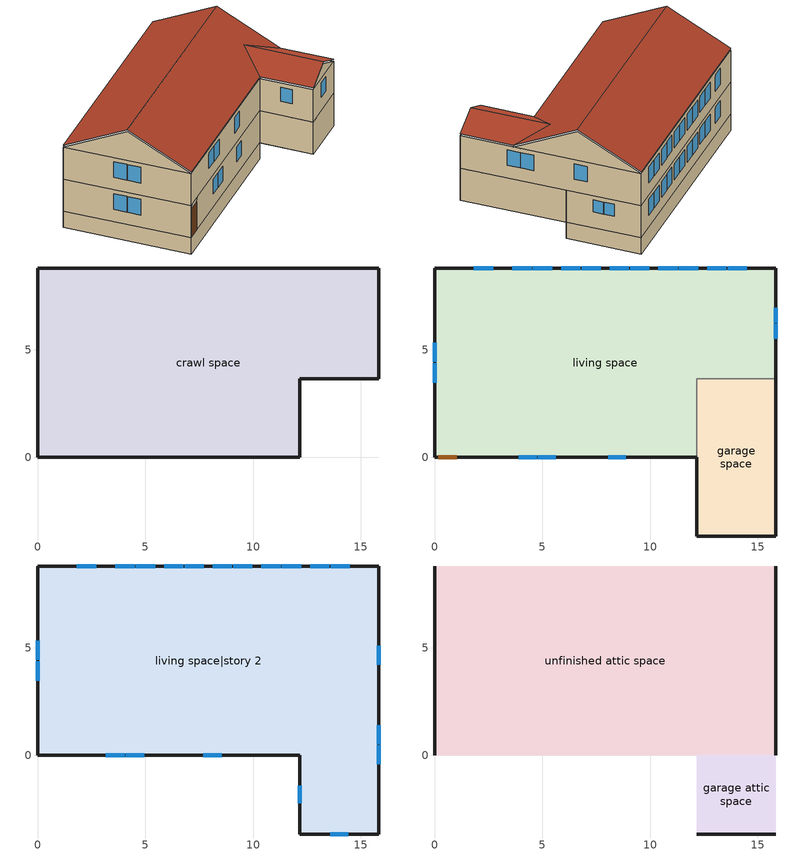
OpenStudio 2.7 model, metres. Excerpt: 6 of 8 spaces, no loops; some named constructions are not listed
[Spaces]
crawl space
 floor foundation (FloorFndGrndCS): 0,0 0,8.8 15.84,8.8 15.84,3.66 12.18,3.66 12.18,0 z-1.22
 wall foundation (WallFndGrndCS): 0,8.8 0,0 12.18,0 12.18,3.66 15.84,3.66 15.84,8.8 0,8.8 z-1.22:0
garage space
 floor foundation (FloorFndGrndUnfinSlab): 12.18,-3.66 12.18,3.66 15.84,3.66 15.84,-3.66 z0
 wall outside (WallExtUninsUnfin): 12.18,0 12.18,-3.66 15.84,-3.66 15.84,3.66 z0:2.44
 wall to living space (WallIntFinInsUnfin Reversed): 15.84,3.66 12.18,3.66 12.18,0 z0:2.44
living space
 floor to crawl space (FloorCSInsFin Reversed): 0,0 0,8.8 15.84,8.8 15.84,3.66 12.18,3.66 12.18,0 z0
 wall outside (WallExtInsFin): 15.84,3.66 15.84,8.8 0,8.8 0,0 0.13,0 1.05,0 12.18,0 z0:2.44
 window (WindowConstruction): 3.9,0 4.73,0 / 4.79,0 5.62,0 / 8.06,0 8.88,0 z1.03:2.13; 14.49,8.8 13.61,8.8 / 13.54,8.8 12.66,8.8 / 12.23,8.8 11.34,8.8 / 11.28,8.8 10.39,8.8 / 9.97,8.8 9.08,8.8 / 9.02,8.8 8.13,8.8 / 7.71,8.8 6.82,8.8 / 6.76,8.8 5.87,8.8 / 5.44,8.8 4.56,8.8 / 4.49,8.8 3.61,8.8 / 2.71,8.8 1.82,8.8 z0.95:2.13; 0,5.33 0,4.43 / 0,4.37 0,3.47 z0.94:2.13; 15.84,5.51 15.84,6.2 / 15.84,6.26 15.84,6.94 z1.22:2.13
 door (Door): 0.15,0 1.02,0 z0:2.13
living space|story 2
 floor to garage space (FloorFinInsUnfin): 15.84,3.66 15.84,-3.66 12.18,-3.66 12.18,3.66 z2.44
 floor to living space (FloorFinUninsFin): 15.84,8.8 15.84,3.66 12.18,3.66 12.18,0 0,0 0,8.8 z2.44
 wall outside (WallExtInsFin): 0,8.8 0,0 12.18,0 12.18,-3.66 15.84,-3.66 15.84,8.8 0,8.8 z2.44:4.88
 window (WindowConstruction): 3.17,0 4.03,0 / 4.09,0 4.95,0 / 7.69,0 8.55,0 z3.42:4.57; 13.6,-3.66 14.42,-3.66 / 12.18,-1.42 12.18,-2.24 z3.48:4.57; 14.49,8.8 13.61,8.8 / 13.54,8.8 12.66,8.8 / 12.23,8.8 11.34,8.8 / 11.28,8.8 10.39,8.8 / 9.97,8.8 9.08,8.8 / 9.02,8.8 8.13,8.8 / 7.71,8.8 6.82,8.8 / 6.76,8.8 5.87,8.8 / 5.44,8.8 4.56,8.8 / 4.49,8.8 3.61,8.8 / 2.71,8.8 1.82,8.8 z3.39:4.57; 0,5.33 0,4.43 / 0,4.37 0,3.47 z3.38:4.57; 15.84,-0.41 15.84,0.46 / 15.84,0.53 15.84,1.4 / 15.84,4.21 15.84,5.08 z3.41:4.57
unfinished attic space
 floor to living space|story 2 (FloorFinInsUnfinAttic): 15.84,8.8 15.84,0 0,0 0,8.8 z4.88
 wall outside (WallExtUninsUnfin): 0,4.4,7.08 0,8.8,4.88 0,0,4.88; 15.84,4.4,7.08 15.84,0,4.88 15.84,8.8,4.88
 roof outside (RoofUnfinInsExt): 0,4.4,7.23 15.84,4.4,7.23 15.84,8.8,5.03 0,8.8,5.03; 0,4.4,7.23 0,0,5.03 12.18,0,5.03 14.01,1.83,5.94 15.84,0,5.03 15.84,4.4,7.23
garage attic space
 floor to living space|story 2 (FloorFinInsUnfinAttic): 12.18,-3.66 12.18,0 15.84,0 15.84,-3.66 z4.88
 wall outside (WallExtUninsUnfin): 12.18,-3.66,4.88 15.84,-3.66,4.88 14.01,-3.66,5.79
 roof outside (RoofUnfinInsExt): 12.18,0,5.03 12.18,-3.66,5.03 14.01,-3.66,5.94 14.01,1.83,5.94; 15.84,0,5.03 14.01,1.83,5.94 14.01,-3.66,5.94 15.84,-3.66,5.03
[Material] Roughness=Rough
Name | Thickness {m} | Conductivity {W/m-K} | Density {kg/m3} | Specific Heat {J/kg-K} | Thermal Absorptance | Solar Absorptance | Visible Absorptance
FloorUAAdditionalCeilingIns | 0.12827 | 0.0411113 | 16.02 | 1046.75
FloorUATrussandIns | 0.0889 | 0.0436674 | 50.7834 | 1165.1
Drywall 0.5 in. | 0.0127 | 0.160291 | 801 | 837.4 | 0.9 | 0.5 | 0.1
RoofSheathing | 0.01905 | 0.115458 | 512.64 | 1214.23
FloorIns | 0.23495 | 2.59817 | 67.691 | 1210.98
Wood Floor | 0.015875 | 0.115458 | 544.68 | 1214.23
Floor Covering | 0.0127 | 0.0433444 | 54.468 | 1339.84 | 0.9 | 0.9
FloorIns 1 | 0.1397 | 0.0489548 | 106.365 | 1151.69
FloorFinStudAndAirFloor | 0.1397 | 0.557395 | 67.691 | 1210.98
WallSheathing | 0.0127 | 0.115458 | 512.64 | 1214.23
WallStudAndCavity 1 | 0.0889 | 0.0548529 | 162.403 | 1178.92
[Construction]
FloorFinInsUnfinAttic Reversed: Drywall 0.5 in., FloorUATrussandIns, FloorUAAdditionalCeilingIns
FloorCSInsFin: FloorIns, RoofSheathing, Wood Floor, Floor Covering
FloorFinInsUnfin Reversed: Floor Covering, Wood Floor, RoofSheathing, FloorIns 1
FloorFinUninsFin Reversed: Floor Covering, Wood Floor, RoofSheathing, FloorFinStudAndAirFloor, Drywall 0.5 in.
WallIntFinInsUnfin: WallSheathing, WallStudAndCavity 1
[Schedule:Ruleset]
Name | Default Day Schedule
res nv_1 temp schedule | Schedule Day 20
res nv_1 avail schedule | Schedule Day 21
[Schedule:Day]
Schedule Day 20; Schedule Day 21: 24, 0, 0
res nv_1 temp schedule allday1; res nv_1 temp schedule allday2; res nv_1 temp schedule allday3; res nv_1 temp schedule allday4; res nv_1 temp schedule allday11; res nv_1 temp schedule allday12: 1, 0, 23.8889, 24, 0, 23.8889
res nv_1 temp schedule allday5; res nv_1 temp schedule allday6; res nv_1 temp schedule allday10: 24, 0, 22.2222
res nv_1 temp schedule allday7; res nv_1 temp schedule allday8; res nv_1 temp schedule allday9: 1, 0, 22.2222, 24, 0, 22.2222
res nv_1 availability schedule allday1 on; res nv_1 availability schedule allday1 on 1; res nv_1 availability schedule allday1 on 2; res nv_1 availability schedule allday1 on 3; res nv_1 availability schedule allday1 on 4; res nv_1 availability schedule allday1 on 5; res nv_1 availability schedule allday1 on 6; res nv_1 availability schedule allday1 on 7; res nv_1 availability schedule allday1 on 8; res nv_1 availability schedule allday1 on 9; res nv_1 availability schedule allday1 on 10; res nv_1 availability schedule allday1 on 11: 1, 0, 1, 2, 0, 1, 3, 0, 1, 4, 0, 1, 5, 0, 1, 6, 0, 1, 7, 0, 1, 8, 0, 1, 9, 0, 1, 10, 0, 1, 11, 0, 1, 12, 0, 1, 13, 0, 1, 14, 0, 1, 15, 0, 1, 16, 0, 1, 17, 0, 1, 18, 0, 1, 19, 0, 1, 20, 0, 1, 21, 0, 1, 22, 0, 1, 23, 0, 1, 24, 0, 1
[Schedule:Rule] Apply Monday=Yes; Apply Wednesday=Yes; Apply Friday=Yes; Date Specification Type=DateRange; Start Day=1
Name | Schedule Ruleset | Rule Order | Day Schedule | Apply Sunday | Apply Tuesday | Apply Thursday | Apply Saturday | Start Month | End Month | End Day
res nv_1 temp schedule allday ruleset1 | res nv_1 temp schedule | 11 | res nv_1 temp schedule allday1 | Yes | Yes | Yes | Yes | 1 | 1 | 31
res nv_1 temp schedule allday ruleset2 | res nv_1 temp schedule | 10 | res nv_1 temp schedule allday2 | Yes | Yes | Yes | Yes | 2 | 2 | 28
res nv_1 temp schedule allday ruleset3 | res nv_1 temp schedule | 9 | res nv_1 temp schedule allday3 | Yes | Yes | Yes | Yes | 3 | 3 | 31
res nv_1 temp schedule allday ruleset4 | res nv_1 temp schedule | 8 | res nv_1 temp schedule allday4 | Yes | Yes | Yes | Yes | 4 | 4 | 30
res nv_1 temp schedule allday ruleset5 | res nv_1 temp schedule | 7 | res nv_1 temp schedule allday5 | Yes | Yes | Yes | Yes | 5 | 5 | 31
res nv_1 temp schedule allday ruleset6 | res nv_1 temp schedule | 6 | res nv_1 temp schedule allday6 | Yes | Yes | Yes | Yes | 6 | 6 | 30
res nv_1 temp schedule allday ruleset7 | res nv_1 temp schedule | 5 | res nv_1 temp schedule allday7 | Yes | Yes | Yes | Yes | 7 | 7 | 31
res nv_1 temp schedule allday ruleset8 | res nv_1 temp schedule | 4 | res nv_1 temp schedule allday8 | Yes | Yes | Yes | Yes | 8 | 8 | 31
res nv_1 temp schedule allday ruleset9 | res nv_1 temp schedule | 3 | res nv_1 temp schedule allday9 | Yes | Yes | Yes | Yes | 9 | 9 | 30
res nv_1 temp schedule allday ruleset10 | res nv_1 temp schedule | 2 | res nv_1 temp schedule allday10 | Yes | Yes | Yes | Yes | 10 | 10 | 31
res nv_1 temp schedule allday ruleset11 | res nv_1 temp schedule | 1 | res nv_1 temp schedule allday11 | Yes | Yes | Yes | Yes | 11 | 11 | 30
res nv_1 temp schedule allday ruleset12 | res nv_1 temp schedule | 0 | res nv_1 temp schedule allday12 | Yes | Yes | Yes | Yes | 12 | 12 | 31
res nv_1 availability schedule allday ruleset1 on | res nv_1 avail schedule | 11 | res nv_1 availability schedule allday1 on |  |  |  |  | 1 | 1 | 31
res nv_1 availability schedule allday ruleset2 on | res nv_1 avail schedule | 10 | res nv_1 availability schedule allday1 on 1 |  |  |  |  | 2 | 2 | 28
res nv_1 availability schedule allday ruleset3 on | res nv_1 avail schedule | 9 | res nv_1 availability schedule allday1 on 2 |  |  |  |  | 3 | 3 | 31
res nv_1 availability schedule allday ruleset4 on | res nv_1 avail schedule | 8 | res nv_1 availability schedule allday1 on 3 |  |  |  |  | 4 | 4 | 30
res nv_1 availability schedule allday ruleset5 on | res nv_1 avail schedule | 7 | res nv_1 availability schedule allday1 on 4 |  |  |  |  | 5 | 5 | 31
res nv_1 availability schedule allday ruleset6 on | res nv_1 avail schedule | 6 | res nv_1 availability schedule allday1 on 5 |  |  |  |  | 6 | 6 | 30
res nv_1 availability schedule allday ruleset7 on | res nv_1 avail schedule | 5 | res nv_1 availability schedule allday1 on 6 |  |  |  |  | 7 | 7 | 31
res nv_1 availability schedule allday ruleset8 on | res nv_1 avail schedule | 4 | res nv_1 availability schedule allday1 on 7 |  |  |  |  | 8 | 8 | 31
res nv_1 availability schedule allday ruleset9 on | res nv_1 avail schedule | 3 | res nv_1 availability schedule allday1 on 8 |  |  |  |  | 9 | 9 | 30
res nv_1 availability schedule allday ruleset10 on | res nv_1 avail schedule | 2 | res nv_1 availability schedule allday1 on 9 |  |  |  |  | 10 | 10 | 31
res nv_1 availability schedule allday ruleset11 on | res nv_1 avail schedule | 1 | res nv_1 availability schedule allday1 on 10 |  |  |  |  | 11 | 11 | 30
res nv_1 availability schedule allday ruleset12 on | res nv_1 avail schedule | 0 | res nv_1 availability schedule allday1 on 11 |  |  |  |  | 12 | 12 | 31
[Curve:Biquadratic] Minimum Value of x=-100; Maximum Value of x=100; Minimum Value of y=-100; Maximum Value of y=100
Name | Coefficient1 Constant | Coefficient2 x | Coefficient3 x**2 | Coefficient4 y | Coefficient5 y**2 | Coefficient6 x*y
ConstantBiquadratic | 1 | 0 | 0 | 0 | 0 | 0
HP_Heat-Cap-fT1 | 0.893321 | -0.00973374 | 6.3644e-05 | 0.0391131 | -2.50817e-06 | -0.000272589
HP_Heat-EIR-fT1 | 0.466648 | 0.0202633 | 0.00126839 | -0.0170161 | 0.003175 | -0.0034961
HP_Heat-Cap-fT2 | 0.923735 | -0.00597078 | 0 | 0.0278167 | 6.59168e-05 | -0.000189254
HP_Heat-EIR-fT2 | 0.450657 | 0.0292903 | 0.000393145 | -0.00978952 | 0.000539369 | -0.00118088
HP_Heat-Cap-fT3 | 0.962054 | -0.00949278 | 0.000109213 | 0.0247078 | 3.42251e-05 | -0.000125698
HP_Heat-EIR-fT3 | 0.572518 | 0.0228962 | 0.000266019 | -0.0106675 | 0.000490922 | -0.000681369
HP_Heat-Cap-fT4 | 0.936079 | -0.00548156 | -8.58979e-06 | 0.0249105 | 5.30871e-05 | -0.00015575
HP_Heat-EIR-fT4 | 0.668196 | 0.014672 | 0.000445963 | -0.0114392 | 0.000497103 | -0.000690956
[Curve:Quadratic] Coefficient3 x**2=0; Minimum Value of x=0
Name | Coefficient1 Constant | Coefficient2 x | Maximum Value of x | Minimum Curve Output | Maximum Curve Output
HP_Heat-PLF-fPLR1; HP_Heat-PLF-fPLR2; HP_Heat-PLF-fPLR3; HP_Heat-PLF-fPLR4 | 0.76 | 0.24 | 1 | 0.7 | 1
HP_Heat-CAP-fFF1; HP_Heat-EIR-fFF1; HP_Heat-CAP-fFF2; HP_Heat-EIR-fFF2; HP_Heat-CAP-fFF3; HP_Heat-EIR-fFF3; HP_Heat-CAP-fFF4; HP_Heat-EIR-fFF4 | 1 | 0 | 2 | 0 | 2
